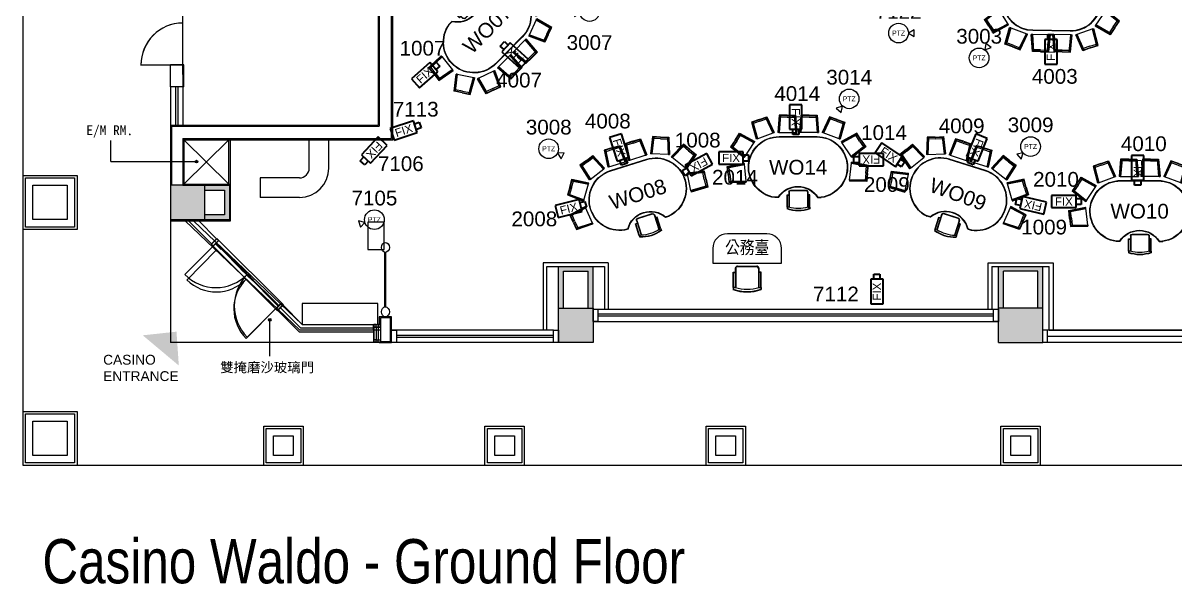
# Model space of a CAD drawing. Header units: millimetres. Extents: x 0 to 57000, y -2411 to 28700.
# Drawn here: x 0 to 23442, y -2411 to 9000 of the extents above; entities that cross this region are included whole.
import ezdxf
from ezdxf.enums import TextEntityAlignment as Align

# ---------------------------------------------------------------- set-up
doc = ezdxf.new("R2010")
doc.units = ezdxf.units.MM
doc.header["$MEASUREMENT"] = 0
doc.layers.get('0').update_dxf_attribs({"color": 8})
for name, color, linetype in [('Cam No._DICJ', 1, 'Continuous'), ('Camera_DICJ', 3, 'Continuous'), ('Floor Structure', 8, 'Continuous'), ('Table', 8, 'Continuous')]:
    doc.layers.add(name, color=color, linetype=linetype)
doc.styles.add('Arial', font='arial.ttf')
doc.styles.add('cho2', font='simplex.shx', dxfattribs={"bigfont": 'chineset.shx'})
doc.styles.get("Standard").update_dxf_attribs({"font": 'arial.ttf'})
doc.styles.add('VERDANA', font='verdana.ttf', dxfattribs={"width": 0.8, "height": 0.3})

# ---------------------------------------------------------------- blocks, each defined once
blk = doc.blocks.new('*U72')
at = {"color": 8}
for p, q in [((-226, 426), (-226, 458)), ((-226, 426), (-226, 458)), ((-189, 426), (-226, 426)), ((-226, 426), (-226, 173)), ((-219, 426), (-219, 458)), ((-219, 426), (-219, 173)), ((-189, 114), (-189, 426)), ((-182, 114), (-182, 426)), ((190, 109), (190, 426)), ((197, 109), (197, 426)), ((197, 426), (235, 426)), ((228, 426), (228, 458)), ((228, 426), (228, 173)), ((235, 426), (235, 458)), ((235, 426), (235, 458)), ((235, 426), (235, 173)), ((-402, 229), (-477, 229)), ((-402, 222), (-477, 222)), ((-226, 180), (-189, 180)), ((-226, 173), (-189, 173)), ((-150, 84), (160, 84)), ((-150, 77), (160, 77)), ((235, 180), (197, 180)), ((235, 173), (197, 173)), ((395, 229), (470, 229)), ((395, 222), (470, 222)), ((-1425, -241), (-1408, -75)), ((-1417, -241), (-1401, -76)), ((-1409, -97), (-1057, -106)), ((-1409, -104), (-1058, -113)), ((-1408, -75), (-1056, -85)), ((-1408, -83), (-1056, -92)), ((-1389, -245), (-1373, -101)), ((-1057, -106), (-1095, -451)), ((-1064, -113), (-1063, -84)), ((-1057, -106), (-1056, -85)), ((1398, -96), (1046, -105)), ((1398, -103), (1046, -112)), ((1046, -127), (1046, -105)), ((1398, -117), (1046, -127)), ((1046, -127), (1084, -472)), ((1398, -125), (1047, -134)), ((1054, -134), (1053, -105)), ((1378, -265), (1362, -121)), ((1407, -262), (1390, -97)), ((1414, -261), (1398, -96)), ((-1425, -241), (-1444, -405)), ((-1444, -405), (-1099, -473)), ((-1443, -398), (-1097, -466)), ((-1440, -384), (-1095, -451)), ((-1439, -377), (-1094, -444)), ((-1417, -242), (-1437, -406)), ((-1389, -245), (-1404, -388)), ((-1102, -450), (-1106, -471)), ((-1095, -451), (-1099, -473)), ((1428, -398), (1083, -465)), ((1430, -405), (1084, -472)), ((1432, -419), (1087, -486)), ((1434, -426), (1088, -493)), ((1378, -265), (1394, -409)), ((1407, -262), (1427, -427)), ((1414, -261), (1434, -426)), ((-1374, -804), (-1097, -586)), ((-1370, -809), (-1093, -591)), ((-1361, -821), (-1084, -603)), ((-1356, -826), (-1080, -609)), ((-1085, -613), (-1103, -590)), ((-1084, -603), (-1097, -586)), ((-1084, -603), (-892, -892)), ((1084, -603), (892, -892)), ((1356, -826), (1080, -609)), ((1084, -472), (1088, -493)), ((1084, -603), (1097, -586)), ((1361, -821), (1084, -603)), ((1085, -613), (1103, -590)), ((1091, -470), (1095, -492)), ((1370, -809), (1093, -591)), ((1374, -804), (1097, -586)), ((-1281, -941), (-1374, -804)), ((-1275, -937), (-1368, -800)), ((-1251, -921), (-1331, -801)), ((-1275, -937), (-1185, -1077)), ((-1251, -921), (-1171, -1042)), ((-1205, -1055), (-896, -886)), ((-1201, -1062), (-892, -892)), ((-1194, -1074), (-886, -905)), ((-1191, -1081), (-882, -911)), ((-899, -896), (-888, -915)), ((-892, -892), (-882, -911)), ((892, -892), (882, -911)), ((1191, -1081), (882, -911)), ((1194, -1074), (886, -905)), ((899, -896), (888, -915)), ((1201, -1062), (892, -892)), ((1205, -1055), (896, -886)), ((1251, -921), (1171, -1042)), ((1275, -937), (1185, -1077)), ((1251, -921), (1331, -801)), ((1275, -937), (1368, -800)), ((1281, -941), (1374, -804)), ((-1281, -941), (-1191, -1081)), ((-948, -1303), (-857, -963)), ((-941, -1305), (-850, -965)), ((-927, -1309), (-836, -968)), ((-920, -1311), (-829, -971)), ((-831, -977), (-859, -970)), ((-836, -968), (-857, -963)), ((-836, -968), (-509, -1086)), ((-662, -1403), (-516, -1083)), ((-655, -1406), (-509, -1086)), ((-642, -1412), (-496, -1092)), ((-636, -1415), (-490, -1095)), ((-512, -1092), (-493, -1101)), ((-509, -1086), (-490, -1095)), ((-395, -1095), (-416, -1096)), ((-387, -1447), (-416, -1096)), ((-387, -1101), (-416, -1104)), ((-380, -1447), (-409, -1096)), ((-365, -1446), (-395, -1095)), ((-395, -1095), (-47, -1095)), ((-358, -1445), (-387, -1095)), ((-385, -1006), (385, -1006)), ((-385, -1013), (385, -1013)), ((-84, -1445), (-54, -1095)), ((-76, -1446), (-47, -1095)), ((-62, -1447), (-33, -1096)), ((-55, -1447), (-26, -1096)), ((-48, -1102), (-26, -1104)), ((-47, -1095), (-26, -1096)), ((47, -1095), (26, -1096)), ((55, -1447), (26, -1096)), ((48, -1102), (26, -1104)), ((62, -1447), (33, -1096)), ((77, -1446), (47, -1095)), ((395, -1095), (47, -1095)), ((84, -1445), (54, -1095)), ((358, -1445), (387, -1095)), ((365, -1446), (395, -1095)), ((380, -1447), (409, -1096)), ((387, -1447), (416, -1096)), ((387, -1101), (416, -1104)), ((395, -1095), (416, -1096)), ((509, -1086), (490, -1095)), ((636, -1415), (490, -1095)), ((512, -1092), (493, -1101)), ((642, -1412), (496, -1092)), ((836, -968), (509, -1086)), ((655, -1406), (509, -1086)), ((662, -1403), (516, -1083)), ((920, -1311), (830, -971)), ((831, -977), (859, -970)), ((836, -968), (857, -963)), ((927, -1309), (836, -968)), ((941, -1305), (850, -965)), ((948, -1303), (857, -963)), ((1281, -941), (1191, -1081)), ((-791, -1357), (-948, -1303)), ((-789, -1351), (-946, -1296)), ((-779, -1323), (-915, -1275)), ((-791, -1357), (-636, -1415)), ((-789, -1351), (-633, -1408)), ((-779, -1323), (-643, -1372)), ((789, -1351), (633, -1408)), ((791, -1357), (636, -1415)), ((779, -1323), (643, -1372)), ((779, -1323), (915, -1275)), ((789, -1351), (946, -1296)), ((791, -1357), (948, -1303)), ((-221, -1438), (-387, -1440)), ((-221, -1446), (-387, -1447)), ((-221, -1410), (-365, -1410)), ((-221, -1410), (-76, -1410)), ((-221, -1438), (-55, -1440)), ((-221, -1446), (-55, -1447)), ((221, -1438), (55, -1440)), ((221, -1446), (55, -1447)), ((221, -1410), (77, -1410)), ((221, -1410), (365, -1410)), ((221, -1438), (387, -1440)), ((221, -1446), (387, -1447))]:
    blk.add_line(p, q, dxfattribs=at)
for centre, radius, start, end in [((4, -168), 667, 69.7707, 110.2293), ((4, -168), 667, 69.7707, 110.2293), ((4, -168), 660, 69.7707, 110.2293), ((4, -260), 713, 74.2777, 105.7223), ((4, -260), 713, 74.2777, 105.7223), ((-388, -389), 624, 98.1413, 270.3305), ((-388, -389), 617, 98.1413, 270.3305), ((-4, 477), 477, 211.8345, 328.1655), ((-4, 477), 470, 211.8345, 328.1655), ((-149, 117), 40, 184.2468, 267.7799), ((-149, 117), 32.8, 184.2468, 267.7799), ((159, 116), 31.3, 271.3186, 350.2772), ((159, 116), 38.5, 271.3186, 350.2772), ((381, -389), 624, 269.6695, 81.8587), ((381, -389), 617, 269.6695, 81.8587)]:
    blk.add_arc(centre, radius, start, end, dxfattribs=at)
at = {"color": 2}
blk.add_attdef('TABEL_UNMBER', text='', height=300, dxfattribs=at).set_placement((0, -389), align=Align.MIDDLE_CENTER)
blk = doc.blocks.new('Chair')
for p, q in [((47, 480), (47, 91)), ((56, 480), (56, 91)), ((94, 526), (482, 526)), ((94, 517), (482, 517)), ((519, 486), (519, 91)), ((528, 486), (528, 91)), ((0, 91), (0, 406)), ((0, 406), (47, 406)), ((0, 397), (47, 397)), ((9, 91), (9, 406)), ((575, 406), (528, 406)), ((575, 397), (528, 397)), ((566, 91), (566, 406)), ((575, 91), (575, 406)), ((47, 91), (0, 91)), ((0, 91), (0, 51)), ((0, 91), (0, 51)), ((9, 91), (9, 51)), ((528, 91), (575, 91)), ((566, 91), (566, 51)), ((575, 91), (575, 51)), ((575, 91), (575, 51))]:
    blk.add_line(p, q)
for centre, radius, start, end in [((96, 476), 49.9, 92.2201, 175.7532), ((96, 476), 40.9, 92.2201, 175.7532), ((481, 478), 48, 9.7228, 88.6814), ((481, 478), 39, 9.7228, 88.6814), ((287, 831), 831, 249.7707, 290.2293), ((287, 831), 831, 249.7707, 290.2293), ((287, 831), 822, 249.7707, 290.2293), ((287, 946), 888, 254.2777, 285.7223), ((287, 946), 888, 254.2777, 285.7223)]:
    blk.add_arc(centre, radius, start, end)
blk = doc.blocks.new('*U33')
at = {"layer": 'Camera_DICJ', "color": 3, "lineweight": 35}
for p, q in [((125, 250), (-125, 250)), ((-125, 250), (-125, -250)), ((-63, 250), (-63, 354)), ((-63, 354), (62, 354)), ((62, 354), (62, 250)), ((125, -250), (125, 250)), ((-125, -250), (125, -250))]:
    blk.add_line(p, q, dxfattribs=at)
at = {"layer": 'Cam No._DICJ', "style": 'Arial'}
blk.add_attdef('CAMERA_NUMBER', text='', height=300, dxfattribs=at).set_placement((0, 125), align=Align.BOTTOM_CENTER)
at = {"layer": 'Camera_DICJ', "color": 3, "style": 'Arial'}
blk.add_attdef('Camera_Type', text='', height=167, rotation=90, dxfattribs=at).set_placement((0, 0), align=Align.MIDDLE_CENTER)
blk = doc.blocks.new('*U32')
at = {"layer": 'Camera_DICJ', "color": 3, "lineweight": 35}
for p, q in [((-359, 19), (-331, 141)), ((-258, -5), (-359, 19)), ((-331, 141), (-230, 117)), ((-216, 178), (-272, -66)), ((272, 66), (-216, 178)), ((216, -178), (272, 66)), ((-272, -66), (216, -178))]:
    blk.add_line(p, q, dxfattribs=at)
at = {"layer": 'Cam No._DICJ', "style": 'Arial'}
blk.add_attdef('CAMERA_NUMBER', text='', height=300, dxfattribs=at).set_placement((0, 125), align=Align.BOTTOM_CENTER)
at = {"layer": 'Camera_DICJ', "color": 3, "style": 'Arial'}
blk.add_attdef('Camera_Type', text='', height=167, rotation=167.0092, dxfattribs=at).set_placement((0, 0), align=Align.MIDDLE_CENTER)
blk = doc.blocks.new('*U30')
at = {"layer": 'Camera_DICJ', "color": 3, "lineweight": 35}
for p, q in [((-137, 244), (-277, 36)), ((277, -36), (-137, 244)), ((-277, 36), (137, -244)), ((137, -244), (277, -36)), ((258, -250), (172, -192)), ((242, -88), (328, -147)), ((328, -147), (258, -250))]:
    blk.add_line(p, q, dxfattribs=at)
at = {"layer": 'Cam No._DICJ', "style": 'Arial'}
blk.add_attdef('CAMERA_NUMBER', text='', height=300, dxfattribs=at).set_placement((0, 125), align=Align.BOTTOM_CENTER)
at = {"layer": 'Camera_DICJ', "color": 3, "style": 'Arial'}
blk.add_attdef('Camera_Type', text='', height=167, rotation=325.9517, dxfattribs=at).set_placement((0, 0), align=Align.MIDDLE_CENTER)
blk = doc.blocks.new('*U18')
at = {"layer": 'Camera_DICJ', "color": 3, "lineweight": 35}
for p, q in [((-354, -63), (-354, 62)), ((-354, 62), (-250, 62)), ((-250, 125), (-250, -125)), ((250, 125), (-250, 125)), ((250, -125), (250, 125)), ((-250, -63), (-354, -63)), ((-250, -125), (250, -125))]:
    blk.add_line(p, q, dxfattribs=at)
at = {"layer": 'Cam No._DICJ', "style": 'Arial'}
blk.add_attdef('CAMERA_NUMBER', text='', height=300, dxfattribs=at).set_placement((0, 125), align=Align.BOTTOM_CENTER)
at = {"layer": 'Camera_DICJ', "color": 3, "style": 'Arial'}
blk.add_attdef('Camera_Type', text='', height=167, rotation=180, dxfattribs=at).set_placement((0, 0), align=Align.MIDDLE_CENTER)
blk = doc.blocks.new('*U17')
at = {"layer": 'Camera_DICJ', "color": 3, "lineweight": 35}
for p, q in [((250, 125), (-250, 125)), ((-250, 125), (-250, -125)), ((250, -125), (250, 125)), ((250, 63), (354, 63)), ((354, 63), (354, -62)), ((-250, -125), (250, -125)), ((354, -62), (250, -62))]:
    blk.add_line(p, q, dxfattribs=at)
at = {"layer": 'Cam No._DICJ', "style": 'Arial'}
blk.add_attdef('CAMERA_NUMBER', text='', height=300, dxfattribs=at).set_placement((0, 125), align=Align.BOTTOM_CENTER)
at = {"layer": 'Camera_DICJ', "color": 3, "style": 'Arial'}
blk.add_attdef('Camera_Type', text='', height=167, dxfattribs=at).set_placement((0, 0), align=Align.MIDDLE_CENTER)
blk = doc.blocks.new('*U29')
at = {"layer": 'Camera_DICJ', "color": 3, "lineweight": 35}
for p, q in [((158, 230), (-279, -11)), ((-158, -230), (279, 11)), ((279, 11), (158, 230)), ((-340, -116), (-249, -66)), ((-280, -226), (-340, -116)), ((-189, -176), (-280, -226)), ((-279, -11), (-158, -230))]:
    blk.add_line(p, q, dxfattribs=at)
at = {"layer": 'Cam No._DICJ', "style": 'Arial'}
blk.add_attdef('CAMERA_NUMBER', text='', height=300, dxfattribs=at).set_placement((0, 125), align=Align.BOTTOM_CENTER)
at = {"layer": 'Camera_DICJ', "color": 3, "style": 'Arial'}
blk.add_attdef('Camera_Type', text='', height=167, rotation=208.9052, dxfattribs=at).set_placement((0, 0), align=Align.MIDDLE_CENTER)
blk = doc.blocks.new('*U28')
at = {"layer": 'Camera_DICJ', "color": 3, "lineweight": 35}
for p, q in [((212, 182), (-273, 60)), ((-273, 60), (-212, -182)), ((273, -60), (212, 182)), ((227, 122), (328, 147)), ((359, 26), (258, 1)), ((328, 147), (359, 26)), ((-212, -182), (273, -60))]:
    blk.add_line(p, q, dxfattribs=at)
at = {"layer": 'Cam No._DICJ', "style": 'Arial'}
blk.add_attdef('CAMERA_NUMBER', text='', height=300, dxfattribs=at).set_placement((0, 125), align=Align.BOTTOM_CENTER)
at = {"layer": 'Camera_DICJ', "color": 3, "style": 'Arial'}
blk.add_attdef('Camera_Type', text='', height=167, rotation=14.1969, dxfattribs=at).set_placement((0, 0), align=Align.MIDDLE_CENTER)
blk = doc.blocks.new('*U27')
at = {"layer": 'Camera_DICJ', "color": 3, "lineweight": 35}
for p, q in [((44, 276), (-194, 201)), ((194, -201), (44, 276)), ((-194, 201), (-44, -276)), ((-44, -276), (194, -201)), ((135, -220), (166, -319)), ((47, -357), (16, -257)), ((166, -319), (47, -357))]:
    blk.add_line(p, q, dxfattribs=at)
at = {"layer": 'Cam No._DICJ', "style": 'Arial'}
blk.add_attdef('CAMERA_NUMBER', text='', height=300, dxfattribs=at).set_placement((0, 125), align=Align.BOTTOM_CENTER)
at = {"layer": 'Camera_DICJ', "color": 3, "style": 'Arial'}
blk.add_attdef('Camera_Type', text='', height=167, rotation=287.4876, dxfattribs=at).set_placement((0, 0), align=Align.MIDDLE_CENTER)
blk = doc.blocks.new('*U20')
at = {"layer": 'Camera_DICJ', "color": 3, "lineweight": 35}
for p, q in [((125, 250), (-125, 250)), ((-125, 250), (-125, -250)), ((125, -250), (125, 250)), ((-125, -250), (125, -250)), ((-62, -354), (-62, -250)), ((63, -354), (-62, -354)), ((63, -250), (63, -354))]:
    blk.add_line(p, q, dxfattribs=at)
at = {"layer": 'Cam No._DICJ', "style": 'Arial'}
blk.add_attdef('CAMERA_NUMBER', text='', height=300, dxfattribs=at).set_placement((0, 125), align=Align.BOTTOM_CENTER)
at = {"layer": 'Camera_DICJ', "color": 3, "style": 'Arial'}
blk.add_attdef('Camera_Type', text='', height=167, rotation=270, dxfattribs=at).set_placement((0, 0), align=Align.MIDDLE_CENTER)
blk = doc.blocks.new('*U31')
at = {"layer": 'Camera_DICJ', "color": 3, "lineweight": 35}
for p, q in [((-23, 279), (-209, -185)), ((209, 185), (-23, 279)), ((23, -279), (209, 185)), ((-209, -185), (23, -279)), ((-190, -305), (-151, -209)), ((-74, -352), (-190, -305)), ((-35, -255), (-74, -352))]:
    blk.add_line(p, q, dxfattribs=at)
at = {"layer": 'Cam No._DICJ', "style": 'Arial'}
blk.add_attdef('CAMERA_NUMBER', text='', height=300, dxfattribs=at).set_placement((0, 125), align=Align.BOTTOM_CENTER)
at = {"layer": 'Camera_DICJ', "color": 3, "style": 'Arial'}
blk.add_attdef('Camera_Type', text='', height=167, rotation=248.1169, dxfattribs=at).set_placement((0, 0), align=Align.MIDDLE_CENTER)
blk = doc.blocks.new('*U19')
at = {"layer": 'Camera_DICJ', "color": 3, "lineweight": 35}
for p, q in [((125, 250), (-125, 250)), ((-125, 250), (-125, -250)), ((-63, 250), (-63, 354)), ((-63, 354), (62, 354)), ((62, 354), (62, 250)), ((125, -250), (125, 250)), ((-125, -250), (125, -250))]:
    blk.add_line(p, q, dxfattribs=at)
at = {"layer": 'Cam No._DICJ', "style": 'Arial'}
blk.add_attdef('CAMERA_NUMBER', text='', height=300, dxfattribs=at).set_placement((0, 125), align=Align.BOTTOM_CENTER)
at = {"layer": 'Camera_DICJ', "color": 3, "style": 'Arial'}
blk.add_attdef('Camera_Type', text='', height=167, rotation=90, dxfattribs=at).set_placement((0, 0), align=Align.MIDDLE_CENTER)
blk = doc.blocks.new('*U24')
at = {"layer": 'Camera_DICJ', "color": 3, "lineweight": 35}
for p, q in [((105, 259), (-270, -72)), ((270, 72), (105, 259)), ((146, 212), (224, 281)), ((224, 281), (307, 187)), ((-105, -259), (270, 72)), ((307, 187), (229, 118)), ((-270, -72), (-105, -259))]:
    blk.add_line(p, q, dxfattribs=at)
at = {"layer": 'Cam No._DICJ', "style": 'Arial'}
blk.add_attdef('CAMERA_NUMBER', text='', height=300, dxfattribs=at).set_placement((0, 125), align=Align.BOTTOM_CENTER)
at = {"layer": 'Camera_DICJ', "color": 3, "style": 'Arial'}
blk.add_attdef('Camera_Type', text='', height=167, rotation=41.4047, dxfattribs=at).set_placement((0, 0), align=Align.MIDDLE_CENTER)
blk = doc.blocks.new('*U23')
at = {"layer": 'Camera_DICJ', "color": 3, "lineweight": 35}
for p, q in [((-303, 194), (-219, 286)), ((-100, 261), (-269, 77)), ((-219, 286), (-142, 215)), ((269, -77), (-100, 261)), ((-226, 123), (-303, 194)), ((-269, 77), (100, -261)), ((100, -261), (269, -77))]:
    blk.add_line(p, q, dxfattribs=at)
at = {"layer": 'Cam No._DICJ', "style": 'Arial'}
blk.add_attdef('CAMERA_NUMBER', text='', height=300, dxfattribs=at).set_placement((0, 125), align=Align.BOTTOM_CENTER)
at = {"layer": 'Camera_DICJ', "color": 3, "style": 'Arial'}
blk.add_attdef('Camera_Type', text='', height=167, rotation=137.4374, dxfattribs=at).set_placement((0, 0), align=Align.MIDDLE_CENTER)
blk = doc.blocks.new('*U25')
at = {"layer": 'Camera_DICJ', "color": 3, "lineweight": 35}
for p, q in [((197, 198), (-277, 39)), ((-277, 39), (-197, -198)), ((277, -39), (197, 198)), ((217, 139), (316, 172)), ((356, 53), (257, 20)), ((316, 172), (356, 53)), ((-197, -198), (277, -39))]:
    blk.add_line(p, q, dxfattribs=at)
at = {"layer": 'Cam No._DICJ', "style": 'Arial'}
blk.add_attdef('CAMERA_NUMBER', text='', height=300, dxfattribs=at).set_placement((0, 125), align=Align.BOTTOM_CENTER)
at = {"layer": 'Camera_DICJ', "color": 3, "style": 'Arial'}
blk.add_attdef('Camera_Type', text='', height=167, rotation=18.5178, dxfattribs=at).set_placement((0, 0), align=Align.MIDDLE_CENTER)
blk = doc.blocks.new('*U26')
at = {"layer": 'Camera_DICJ', "color": 3, "lineweight": 35}
for p, q in [((79, 268), (-262, -97)), ((262, 97), (79, 268)), ((-79, -268), (262, 97)), ((-288, -216), (-216, -140)), ((-196, -301), (-288, -216)), ((-262, -97), (-79, -268)), ((-125, -225), (-196, -301))]:
    blk.add_line(p, q, dxfattribs=at)
at = {"layer": 'Cam No._DICJ', "style": 'Arial'}
blk.add_attdef('CAMERA_NUMBER', text='', height=300, dxfattribs=at).set_placement((0, 125), align=Align.BOTTOM_CENTER)
at = {"layer": 'Camera_DICJ', "color": 3, "style": 'Arial'}
blk.add_attdef('Camera_Type', text='', height=167, rotation=226.9141, dxfattribs=at).set_placement((0, 0), align=Align.MIDDLE_CENTER)
blk = doc.blocks.new('*U58')
at = {"layer": 'Camera_DICJ', "color": 6}
for p, q in [((-199, -21), (-322, 34)), ((-322, 34), (-307, -100)), ((-307, -100), (-199, -21))]:
    blk.add_line(p, q, dxfattribs=at)
blk.add_circle((0, 0), 200, dxfattribs=at)
at = {"layer": 'Cam No._DICJ', "style": 'Arial'}
blk.add_attdef('CAMERA_NUMBER', text='', height=300, dxfattribs=at).set_placement((1, 200), align=Align.BOTTOM_CENTER)
at = {"layer": 'Camera_DICJ', "color": 6, "style": 'Arial'}
blk.add_attdef('CAMERA_TYPE', text='', height=100, dxfattribs=at).set_placement((0, 0), align=Align.MIDDLE_CENTER)
blk = doc.blocks.new('*U57')
at = {"layer": 'Camera_DICJ', "color": 6}
for p, q in [((-192, -58), (-322, -27)), ((-322, -27), (-283, -155)), ((-283, -155), (-192, -58))]:
    blk.add_line(p, q, dxfattribs=at)
blk.add_circle((0, 0), 200, dxfattribs=at)
at = {"layer": 'Cam No._DICJ', "style": 'Arial'}
blk.add_attdef('CAMERA_NUMBER', text='', height=300, dxfattribs=at).set_placement((1, 200), align=Align.BOTTOM_CENTER)
at = {"layer": 'Camera_DICJ', "color": 6, "style": 'Arial'}
blk.add_attdef('CAMERA_TYPE', text='', height=100, dxfattribs=at).set_placement((0, 0), align=Align.MIDDLE_CENTER)
blk = doc.blocks.new('*U59')
at = {"layer": 'Camera_DICJ', "color": 6}
for p, q in [((312, -85), (178, -91)), ((178, -91), (251, -204)), ((251, -204), (312, -85))]:
    blk.add_line(p, q, dxfattribs=at)
blk.add_circle((0, 0), 200, dxfattribs=at)
at = {"layer": 'Cam No._DICJ', "style": 'Arial'}
blk.add_attdef('CAMERA_NUMBER', text='', height=300, dxfattribs=at).set_placement((1, 200), align=Align.BOTTOM_CENTER)
at = {"layer": 'Camera_DICJ', "color": 6, "style": 'Arial'}
blk.add_attdef('CAMERA_TYPE', text='', height=100, dxfattribs=at).set_placement((0, 0), align=Align.MIDDLE_CENTER)
blk = doc.blocks.new('*U61')
at = {"layer": 'Camera_DICJ', "color": 6}
for p, q in [((-136, -147), (-264, -187)), ((-264, -187), (-165, -278)), ((-165, -278), (-136, -147))]:
    blk.add_line(p, q, dxfattribs=at)
blk.add_circle((0, 0), 200, dxfattribs=at)
at = {"layer": 'Cam No._DICJ', "style": 'Arial'}
blk.add_attdef('CAMERA_NUMBER', text='', height=300, dxfattribs=at).set_placement((1, 200), align=Align.BOTTOM_CENTER)
at = {"layer": 'Camera_DICJ', "color": 6, "style": 'Arial'}
blk.add_attdef('CAMERA_TYPE', text='', height=100, dxfattribs=at).set_placement((0, 0), align=Align.MIDDLE_CENTER)
blk = doc.blocks.new('*U60')
at = {"layer": 'Camera_DICJ', "color": 6}
for p, q in [((-151, -131), (-283, -157)), ((-283, -157), (-194, -258)), ((-194, -258), (-151, -131))]:
    blk.add_line(p, q, dxfattribs=at)
blk.add_circle((0, 0), 200, dxfattribs=at)
at = {"layer": 'Cam No._DICJ', "style": 'Arial'}
blk.add_attdef('CAMERA_NUMBER', text='', height=300, dxfattribs=at).set_placement((1, 200), align=Align.BOTTOM_CENTER)
at = {"layer": 'Camera_DICJ', "color": 6, "style": 'Arial'}
blk.add_attdef('CAMERA_TYPE', text='', height=100, dxfattribs=at).set_placement((0, 0), align=Align.MIDDLE_CENTER)
blk = doc.blocks.new('*U62')
at = {"layer": 'Camera_DICJ', "color": 6}
for p, q in [((134, 294), (119, 161)), ((242, 214), (134, 294)), ((119, 161), (242, 214))]:
    blk.add_line(p, q, dxfattribs=at)
blk.add_circle((0, 0), 200, dxfattribs=at)
at = {"layer": 'Cam No._DICJ', "style": 'Arial'}
blk.add_attdef('CAMERA_NUMBER', text='', height=300, dxfattribs=at).set_placement((1, 200), align=Align.BOTTOM_CENTER)
at = {"layer": 'Camera_DICJ', "color": 6, "style": 'Arial'}
blk.add_attdef('CAMERA_TYPE', text='', height=100, dxfattribs=at).set_placement((0, 0), align=Align.MIDDLE_CENTER)
blk = doc.blocks.new('*U49')
at = {"layer": 'Camera_DICJ', "color": 6}
for p, q in [((316, 66), (200, -1)), ((316, -68), (316, 66)), ((200, -1), (316, -68))]:
    blk.add_line(p, q, dxfattribs=at)
blk.add_circle((0, 0), 200, dxfattribs=at)
at = {"layer": 'Cam No._DICJ', "style": 'Arial'}
blk.add_attdef('CAMERA_NUMBER', text='', height=300, dxfattribs=at).set_placement((1, 200), align=Align.BOTTOM_CENTER)
at = {"layer": 'Camera_DICJ', "color": 6, "style": 'Arial'}
blk.add_attdef('CAMERA_TYPE', text='', height=100, dxfattribs=at).set_placement((0, 0), align=Align.MIDDLE_CENTER)

msp = doc.modelspace()

# ---------------------------------------------------------------- hatches: boundary and pattern name
at = {"layer": 'Floor Structure'}
h = msp.add_hatch(color=256, dxfattribs=at)
h.dxf.hatch_style = 1
h.paths.add_polyline_path([(44600, 17800), (43400, 17800), (43400, 17000), (44600, 17000)])
h.paths.add_polyline_path([(15967, 15475), (17063, 15475), (17063, 15859), (15967, 15859)], flags=9)
h.paths.add_polyline_path([(5437, 20403), (6468, 20403), (6468, 20815), (5437, 20815)], flags=9)
h.paths.add_polyline_path([(5334, 24313), (6427, 24313), (6427, 24725), (5334, 24725)], flags=9)
h.paths.add_polyline_path([(13911, 10937), (14236, 10937), (14236, 11162), (13911, 11162)], flags=9)
h.paths.add_polyline_path([(12261, 10978), (12586, 10978), (12586, 11203), (12261, 11203)], flags=9)
h.paths.add_polyline_path([(30652, 8441), (30927, 8441), (30927, 8666), (30652, 8666)], flags=9)
h.paths.add_polyline_path([(47977, 4748), (48252, 4748), (48252, 4973), (47977, 4973)], flags=9)
h.paths.add_polyline_path([(29651, 6674), (31571, 6674), (31571, 7086), (29651, 7086)], flags=9)
h.paths.add_polyline_path([(46409, 5463), (48330, 5463), (48330, 5875), (46409, 5875)], flags=9)
h.paths.add_polyline_path([(46366, 16728), (48175, 16728), (48175, 17140), (46366, 17140)], flags=9)
h.paths.add_polyline_path([(31760, 12958), (32794, 12958), (32794, 14040), (31760, 14040)], flags=9)
h.paths.add_polyline_path([(16952, 10300), (17277, 10300), (17277, 10525), (16952, 10525)], flags=9)
h.paths.add_polyline_path([(1017, 2469), (2653, 2469), (2653, 3218), (1017, 3218)], flags=9)
h.paths.add_polyline_path([(52008, 7072), (53645, 7072), (53645, 7820), (52008, 7820)], flags=9)
h.paths.add_polyline_path([(52096, 8837), (53733, 8837), (53733, 9586), (52096, 9586)], flags=9)
h.paths.add_polyline_path([(51936, 5320), (53572, 5320), (53572, 6069), (51936, 6069)], flags=9)
h.paths.add_polyline_path([(31712, 8468), (33349, 8468), (33349, 9216), (31712, 9216)], flags=9)
h.paths.add_polyline_path([(4627, 5839), (6435, 5839), (6435, 6251), (4627, 6251)], flags=9)
h.paths.add_polyline_path([(30017, 4138), (30650, 4138), (30650, 4438), (30017, 4438)], flags=9)
h.paths.add_polyline_path([(7528, 19928), (8234, 19928), (8234, 20340), (7528, 20340)], flags=9)
h.paths.add_polyline_path([(43842, 4523), (44511, 4523), (44511, 4908), (43842, 4908)], flags=9)
h.paths.add_polyline_path([(34318, 3867), (35130, 3867), (35130, 4252), (34318, 4252)], flags=9)
h.paths.add_polyline_path([(40942, 4038), (41754, 4038), (41754, 4422), (40942, 4422)], flags=9)
h.paths.add_polyline_path([(21377, 13366), (22269, 13366), (22269, 13778), (21377, 13778)], flags=9)
h.paths.add_polyline_path([(41585, 8113), (43108, 8113), (43108, 8498), (41585, 8498)], flags=9)
h.paths.add_polyline_path([(14113, 20514), (15209, 20514), (15209, 20899), (14113, 20899)], flags=9)
h.paths.add_polyline_path([(11679, 23749), (12774, 23749), (12774, 24133), (11679, 24133)], flags=9)
h.paths.add_polyline_path([(16747, 23843), (17843, 23843), (17843, 24228), (16747, 24228)], flags=9)
h.paths.add_polyline_path([(8996, 8272), (10092, 8272), (10092, 8656), (8996, 8656)], flags=9)
h.paths.add_polyline_path([(12741, 5342), (13836, 5342), (13836, 5726), (12741, 5726)], flags=9)
h.paths.add_polyline_path([(17245, 5403), (18340, 5403), (18340, 5787), (17245, 5787)], flags=9)
h.paths.add_polyline_path([(22641, 4732), (23736, 4732), (23736, 5117), (22641, 5117)], flags=9)
h.paths.add_polyline_path([(20436, 8707), (21531, 8707), (21531, 9091), (20436, 9091)], flags=9)
h.paths.add_polyline_path([(24885, 8626), (25980, 8626), (25980, 9010), (24885, 9010)], flags=9)
h.paths.add_polyline_path([(1221, 8788), (1965, 8789), (1965, 9164), (1221, 9163)], flags=9)
h.paths.add_polyline_path([(35499, 27210), (36243, 27210), (36243, 27585), (35499, 27585)], flags=9)
h.paths.add_polyline_path([(35226, 795), (35970, 795), (35970, 1170), (35226, 1170)], flags=9)
h.paths.add_polyline_path([(32110, 14361), (32854, 14361), (32854, 14736), (32110, 14736)], flags=9)
h.paths.add_polyline_path([(34849, 14878), (35535, 14878), (35535, 15171), (34849, 15171)], flags=9)
h.paths.add_polyline_path([(34849, 12128), (35535, 12128), (35535, 12421), (34849, 12421)], flags=9)
h.paths.add_polyline_path([(28235, 13328), (28921, 13328), (28921, 13621), (28235, 13621)], flags=9)
h.paths.add_polyline_path([(28234, 16153), (28919, 16153), (28919, 16446), (28234, 16446)], flags=9)
h.paths.add_polyline_path([(31543, 12675), (32420, 12675), (32420, 12969), (31543, 12969)], flags=9)
h = msp.add_hatch(color=256, dxfattribs=at)
h.dxf.hatch_style = 1
h.paths.add_polyline_path([(3556, 6181, -1), (3503, 6181, -1)])
h = msp.add_hatch(color=256, dxfattribs=at)
h.dxf.hatch_style = 1
h.paths.add_polyline_path([(3000, 5700), (3000, 5000), (3700, 5000), (3700, 5700)])
h.paths.add_polyline_path([(4100, 5600), (4100, 5100), (3700, 5100), (3700, 5000), (4200, 5000), (4200, 5700), (3700, 5700), (3700, 5600)])
h = msp.add_hatch(color=256, dxfattribs=at)
h.dxf.hatch_style = 1
h.paths.add_polyline_path([(11600, 2500), (11600, 3200), (10900, 3200), (10900, 2500)])
h.paths.add_polyline_path([(11500, 3950), (11500, 3200), (11600, 3200), (11600, 4050), (10900, 4050), (10900, 3200), (11000, 3200), (11000, 3950)])
h = msp.add_hatch(color=256, dxfattribs=at)
h.dxf.hatch_style = 1
h.paths.add_polyline_path([(20750, 3200), (19850, 3200), (19850, 2500), (20750, 2500)])
h.paths.add_polyline_path([(20650, 3200), (20750, 3200), (20750, 4050), (19850, 4050), (19850, 3200), (19950, 3200), (19950, 3950), (20650, 3950)])
h = msp.add_hatch(color=256, dxfattribs=at)
h.dxf.hatch_style = 1
h.paths.add_polyline_path([(5020, 2988, -1), (5020, 2935, -1)])
msp.add_hatch(color=256, dxfattribs=at).paths.add_polyline_path([(3170, 2032), (3123, 2721), (2436, 2647)])

# ---------------------------------------------------------------- linework, layer by layer
for p, q in [((0, 0), (0, 28700)), ((0, 0), (0, 28700)), ((7225, 10900), (7225, 6925)), ((7250, 10920), (7250, 6900)), ((7500, 6650), (7500, 10920)), ((7525, 6625), (7525, 10895)), ((3250, 8150), (3250, 9850)), ((2400, 8150), (3250, 8150)), ((2400, 8146), (3250, 8150)), ((2400, 8146), (3250, 8150)), ((3000, 7700), (3000, 8150)), ((3275, 8150), (3000, 8150)), ((3250, 7950), (3250, 8150)), ((3275, 7700), (3275, 8150)), ((3250, 7950), (3250, 7700)), ((3000, 7700), (3000, 6900)), ((3275, 7700), (3000, 7700)), ((3100, 7700), (3100, 6900)), ((3150, 7700), (3150, 6900)), ((3250, 7700), (3250, 6900)), ((3000, 6925), (3000, 5000)), ((3000, 6925), (7225, 6925)), ((3020, 6900), (7250, 6900)), ((3020, 6900), (3020, 5700)), ((1788, 6181), (1788, 6611)), ((3250, 6650), (3250, 5700)), ((3250, 6650), (7500, 6650)), ((3275, 6625), (7525, 6624)), ((3275, 6625), (3275, 5725)), ((3275, 6625), (4185, 5725)), ((3275, 5725), (4185, 6625)), ((4185, 5725), (4185, 6625)), ((4225, 5725), (4225, 6625)), ((5825, 6050), (5825, 6650)), ((6225, 6050), (6225, 6650)), ((1788, 6181), (3529, 6181)), ((200, 5700), (900, 5700)), ((200, 5000), (200, 5700)), ((900, 5700), (900, 5000)), ((3700, 5700), (3000, 5700)), ((3000, 5700), (3000, 5000)), ((3250, 5700), (4200, 5700)), ((3275, 5725), (4225, 5725)), ((3700, 5000), (3700, 5700)), ((4200, 5700), (4200, 5000)), ((4225, 4975), (4225, 5725)), ((5625, 5850), (4825, 5850)), ((4825, 5850), (4825, 5450)), ((3700, 5600), (4100, 5600)), ((4100, 5600), (4100, 5100)), ((5625, 5450), (4825, 5450)), ((900, 5000), (200, 5000)), ((3000, 5000), (4200, 5000)), ((3000, 5000), (3700, 5000)), ((3000, 5000), (3000, 2500)), ((3000, 4975), (4225, 4975)), ((5633, 2750), (3296, 4975)), ((3833, 4506), (3364, 4975)), ((5681, 2870), (3470, 4975)), ((3939, 4612), (3576, 4975)), ((4100, 5100), (3700, 5100)), ((3918, 4511), (3290, 3883)), ((3827, 4499), (3946, 4619)), ((3827, 4499), (3866, 4460)), ((3836, 4499), (3946, 4609)), ((3836, 4499), (3866, 4469)), ((3866, 4460), (3986, 4579)), ((3976, 4579), (3866, 4469)), ((3866, 4460), (5139, 3187)), ((3926, 4519), (3910, 4503)), ((4033, 4396), (3918, 4511)), ((4556, 3880), (3921, 4514)), ((4565, 3890), (3931, 4524)), ((4049, 4412), (3934, 4527)), ((3946, 4619), (3986, 4579)), ((3946, 4609), (3976, 4579)), ((3986, 4579), (5258, 3306)), ((3333, 3772), (3928, 4380)), ((4037, 4399), (4033, 4396)), ((4049, 4412), (4046, 4409)), ((7365, 3224), (7365, 4336)), ((7385, 3224), (7385, 4336)), ((4436, 3999), (4433, 3996)), ((4552, 3877), (4433, 3996)), ((4449, 4012), (4446, 4009)), ((4568, 3893), (4449, 4012)), ((11907, 4125), (10587, 4125)), ((10587, 4125), (10587, 2750)), ((10662, 2750), (10662, 4050)), ((10662, 4050), (11832, 4050)), ((10900, 3200), (10900, 4050)), ((11600, 3200), (11600, 4050)), ((11832, 4050), (11832, 3180)), ((11907, 4125), (11907, 3180)), ((19640, 3180), (19640, 4125)), ((19640, 4125), (20960, 4125)), ((19715, 4050), (19715, 3180)), ((19715, 4050), (20885, 4050)), ((19850, 3200), (19850, 4050)), ((20750, 3200), (20750, 4050)), ((20885, 2750), (20885, 4050)), ((20960, 4125), (20960, 2750)), ((4568, 3893), (4552, 3877)), ((4572, 3889), (4556, 3873)), ((4556, 3873), (4676, 3753)), ((4560, 3876), (5194, 3242)), ((4569, 3886), (5204, 3251)), ((4572, 3889), (4692, 3769)), ((4679, 3757), (4676, 3753)), ((4692, 3769), (4688, 3766)), ((11000, 3200), (11000, 3950)), ((11000, 3950), (11500, 3950)), ((11500, 3200), (11500, 3950)), ((20650, 3950), (19950, 3950)), ((19950, 3200), (19950, 3950)), ((20650, 3200), (20650, 3950)), ((5079, 3357), (5075, 3354)), ((5075, 3354), (5191, 3238)), ((5091, 3370), (5088, 3366)), ((5091, 3370), (5207, 3254)), ((5139, 3187), (5258, 3306)), ((5149, 3187), (5258, 3296)), ((5258, 3306), (5298, 3266)), ((5258, 3296), (5289, 3266)), ((7223, 3292), (5681, 3292)), ((5681, 3292), (5681, 2870)), ((7223, 2870), (7223, 3292)), ((4541, 2583), (5156, 3204)), ((5191, 3238), (4562, 2610)), ((5179, 3147), (5139, 3187)), ((5179, 3156), (5149, 3187)), ((5289, 3266), (5179, 3156)), ((5298, 3266), (5179, 3147)), ((5186, 3154), (5619, 2720)), ((5207, 3254), (5191, 3238)), ((5239, 3207), (5644, 2801)), ((5292, 3260), (5681, 2870)), ((10900, 2500), (10900, 3200)), ((10900, 3200), (11600, 3200)), ((11600, 3200), (11600, 2500)), ((11600, 3200), (11600, 2500)), ((11600, 3180), (19850, 3180)), ((19750, 3075), (11700, 3075)), ((11832, 3180), (19715, 3180)), ((19850, 2500), (19850, 3200)), ((20750, 3200), (19850, 3200)), ((20750, 2500), (20750, 3200)), ((5020, 2223), (5020, 2961)), ((5681, 2870), (7130, 2870)), ((5681, 2870), (7275, 2870)), ((7130, 2750), (7130, 2870)), ((7130, 2870), (7275, 2870)), ((7136, 2864), (7136, 2506)), ((7136, 2864), (7275, 2864)), ((7183, 2814), (7183, 2556)), ((7186, 2817), (7225, 2817)), ((7186, 2814), (7186, 2556)), ((7186, 2814), (7225, 2814)), ((7225, 2814), (7225, 2556)), ((7228, 2814), (7228, 2556)), ((11600, 2930), (19850, 2930)), ((19750, 3035), (11700, 3035)), ((5619, 2720), (7130, 2720)), ((7275, 2750), (5633, 2750)), ((5644, 2801), (7130, 2801)), ((7130, 2750), (7130, 2500)), ((10662, 2750), (7475, 2750)), ((10795, 2750), (7500, 2750)), ((10795, 2645), (7600, 2645)), ((10795, 2605), (7600, 2605)), ((20850, 2750), (20750, 2750)), ((24557, 2750), (20800, 2750)), ((20850, 2500), (20850, 2750)), ((25800, 2625), (20850, 2625)), ((20885, 2750), (25715, 2750)), ((7147, 2500), (3000, 2500)), ((7275, 2500), (7130, 2500)), ((7275, 2506), (7136, 2506)), ((7186, 2556), (7225, 2556)), ((7186, 2553), (7225, 2553)), ((7250, 2500), (7500, 2500)), ((7250, 2500), (7500, 2500)), ((10795, 2500), (7500, 2500)), ((11600, 2500), (10900, 2500)), ((11600, 2500), (10900, 2500)), ((19850, 2500), (20750, 2500)), ((19850, 2500), (20750, 2500)), ((20850, 2500), (20750, 2500)), ((24557, 2500), (20800, 2500)), ((200, 900), (900, 900)), ((200, 200), (200, 900)), ((900, 900), (900, 200)), ((5100, 200), (5100, 600)), ((5100, 600), (5500, 600)), ((5500, 600), (5500, 200)), ((9600, 600), (10000, 600)), ((9600, 200), (9600, 600)), ((10000, 600), (10000, 200)), ((14100, 600), (14500, 600)), ((14100, 200), (14100, 600)), ((14500, 600), (14500, 200)), ((20100, 600), (20500, 600)), ((20100, 200), (20100, 600)), ((20500, 600), (20500, 200)), ((57000, 0), (0, 0)), ((57000, 0), (0, 0)), ((900, 200), (200, 200)), ((5500, 200), (5100, 200)), ((10000, 200), (9600, 200)), ((14500, 200), (14100, 200)), ((20500, 200), (20100, 200))]:
    msp.add_line(p, q, dxfattribs=at)
for points in [[(0, 5900), (1100, 5900), (1100, 4800), (0, 4800)], [(50, 5850), (1050, 5850), (1050, 4850), (50, 4850)], [(7019, 4946), (7019, 4396), (7349, 4396), (7349, 4946)], [(11700, 3180), (11700, 2930), (11600, 2930), (11600, 3180)], [(19850, 3180), (19850, 2930), (19750, 2930), (19750, 3180)], [(7136, 2814), (7186, 2814), (7186, 2864), (7136, 2864)], [(7139, 2817), (7183, 2817), (7183, 2861), (7139, 2861)], [(7225, 2814), (7275, 2814), (7275, 2864), (7225, 2864)], [(7228, 2817), (7272, 2817), (7272, 2861), (7228, 2861)], [(7275, 2520), (7475, 2520), (7475, 3000), (7275, 3000)], [(7600, 2750), (7600, 2500), (7500, 2500), (7500, 2750)], [(10895, 2750), (10895, 2500), (10795, 2500), (10795, 2750)], [(7136, 2506), (7186, 2506), (7186, 2556), (7136, 2556)], [(7139, 2509), (7183, 2509), (7183, 2553), (7139, 2553)], [(7225, 2556), (7275, 2556), (7275, 2506), (7225, 2506)], [(7228, 2553), (7272, 2553), (7272, 2509), (7228, 2509)], [(0, 1100), (1100, 1100), (1100, 0), (0, 0)], [(50, 1050), (1050, 1050), (1050, 50), (50, 50)], [(5700, 0), (4900, 0), (4900, 800), (5700, 800)], [(5650, 50), (4950, 50), (4950, 750), (5650, 750)], [(10200, 0), (9400, 0), (9400, 800), (10200, 800)], [(10150, 50), (9450, 50), (9450, 750), (10150, 750)], [(14700, 0), (13900, 0), (13900, 800), (14700, 800)], [(14650, 50), (13950, 50), (13950, 750), (14650, 750)], [(20700, 0), (19900, 0), (19900, 800), (20700, 800)], [(20650, 50), (19950, 50), (19950, 750), (20650, 750)]]:
    msp.add_lwpolyline(points, close=True, dxfattribs=at)
msp.add_lwpolyline([(14036, 4113), (15436, 4113), (15436, 4413, 0.414214), (15136, 4713), (14336, 4713, 0.414214), (14036, 4413)], format="xyb", close=True, dxfattribs=at)
msp.add_lwpolyline([(7500, 2500), (7500, 3025), (7250, 3025), (7250, 2870)], dxfattribs=at)
for centre in [(3529, 6181), (5020, 2961)]:
    msp.add_circle(centre, 26.4, dxfattribs=at)
for centre, radius, start, end in [((3250, 8150), 850, 90, 180), ((3250, 8150), 850, 90.3009, 180.3009), ((5625, 6050), 200, 270, 0), ((5625, 6050), 600, 270, 0), ((3926, 4519), 900, 225, 315), ((3928, 4380), 850, 225.5771, 315.5771), ((5139, 3187), 850, 135.3009, 225.3009), ((5199, 3246), 900, 135, 225)]:
    msp.add_arc(centre, radius, start, end, dxfattribs=at)
for centre in [(7375, 4435), (7375, 3125)]:
    msp.add_ellipse(centre, major_axis=(0, 100), ratio=0.8, dxfattribs=at)

# ---------------------------------------------------------------- block references
at = {"layer": 'Camera_DICJ', "color": 6}
ref = msp.add_blockref('*U58', (11528, 9233), dxfattribs=at)
ref.add_attrib('CAMERA_NUMBER', '3007', dxfattribs={"layer": 'Cam No._DICJ', "height": 300, "style": 'Arial'}).set_placement((11529, 8363), align=Align.BOTTOM_CENTER)
ref.add_attrib('CAMERA_TYPE', 'PTZ', dxfattribs={"color": 6, "height": 100, "style": 'Arial'}).set_placement((11528, 9233), align=Align.MIDDLE_CENTER)
for name, p, values in [('*U49', (17818, 8796), {'CAMERA_NUMBER': '7122', 'CAMERA_TYPE': 'PTZ'}), ('*U62', (19457, 8291), {'CAMERA_NUMBER': '3003', 'CAMERA_TYPE': 'PTZ'}), ('*U61', (16812, 7458), {'CAMERA_NUMBER': '3014', 'CAMERA_TYPE': 'PTZ'}), ('*U59', (10697, 6443), {'CAMERA_NUMBER': '3008', 'CAMERA_TYPE': 'PTZ'}), ('*U60', (20504, 6488), {'CAMERA_NUMBER': '3009', 'CAMERA_TYPE': 'PTZ'}), ('*U57', (7150, 5000), {'CAMERA_NUMBER': '7105', 'CAMERA_TYPE': 'PTZ'})]:
    msp.add_blockref(name, p, dxfattribs=at).add_auto_attribs(values)
at = {"layer": 'Camera_DICJ'}
ref = msp.add_blockref('*U19', (20917, 8412), dxfattribs=at)
ref.add_attrib('CAMERA_NUMBER', '4003', dxfattribs={"layer": 'Cam No._DICJ', "height": 300, "style": 'Arial'}).set_placement((20996, 7675), align=Align.BOTTOM_CENTER)
ref.add_attrib('Camera_Type', 'FIX', dxfattribs={"color": 3, "height": 166.7, "rotation": 90, "style": 'Arial'}).set_placement((20917, 8412), align=Align.MIDDLE_CENTER)
ref = msp.add_blockref('*U24', (8172, 7938), dxfattribs=at)
ref.add_attrib('CAMERA_NUMBER', '1007', dxfattribs={"layer": 'Cam No._DICJ', "height": 300, "style": 'Arial'}).set_placement((8129, 8248), align=Align.BOTTOM_CENTER)
ref.add_attrib('Camera_Type', 'FIX', dxfattribs={"color": 3, "height": 166.7, "rotation": 41.4047, "style": 'Arial'}).set_placement((8172, 7938), align=Align.MIDDLE_CENTER)
ref = msp.add_blockref('*U23', (10015, 8337), dxfattribs=at)
ref.add_attrib('CAMERA_NUMBER', '4007', dxfattribs={"layer": 'Cam No._DICJ', "height": 300, "style": 'Arial'}).set_placement((10094, 7600), align=Align.BOTTOM_CENTER)
ref.add_attrib('Camera_Type', 'FIX', dxfattribs={"color": 3, "height": 166.7, "rotation": 137.4374, "style": 'Arial'}).set_placement((10015, 8337), align=Align.MIDDLE_CENTER)
ref = msp.add_blockref('*U20', (15725, 7088), dxfattribs=at)
ref.add_attrib('CAMERA_NUMBER', '4014', dxfattribs={"layer": 'Cam No._DICJ', "height": 300, "style": 'Arial'}).set_placement((15755, 7325), align=Align.BOTTOM_CENTER)
ref.add_attrib('Camera_Type', 'FIX', dxfattribs={"color": 3, "height": 166.7, "rotation": 270, "style": 'Arial'}).set_placement((15725, 7088), align=Align.MIDDLE_CENTER)
ref = msp.add_blockref('*U25', (7747, 6813), dxfattribs=at)
ref.add_attrib('CAMERA_NUMBER', '7113', dxfattribs={"layer": 'Cam No._DICJ', "height": 300, "style": 'Arial'}).set_placement((7991, 7007), align=Align.BOTTOM_CENTER)
ref.add_attrib('Camera_Type', 'FIX', dxfattribs={"color": 3, "height": 166.7, "rotation": 18.5178, "style": 'Arial'}).set_placement((7747, 6813), align=Align.MIDDLE_CENTER)
ref = msp.add_blockref('*U27', (12132, 6469), dxfattribs=at)
ref.add_attrib('CAMERA_NUMBER', '4008', dxfattribs={"layer": 'Cam No._DICJ', "height": 300, "style": 'Arial'}).set_placement((11900, 6766), align=Align.BOTTOM_CENTER)
ref.add_attrib('Camera_Type', 'FIX', dxfattribs={"color": 3, "height": 166.7, "rotation": 287.4876, "style": 'Arial'}).set_placement((12132, 6469), align=Align.MIDDLE_CENTER)
ref = msp.add_blockref('*U31', (19412, 6468), dxfattribs=at)
ref.add_attrib('CAMERA_NUMBER', '4009', dxfattribs={"layer": 'Cam No._DICJ', "height": 300, "style": 'Arial'}).set_placement((19101, 6668), align=Align.BOTTOM_CENTER)
ref.add_attrib('Camera_Type', 'FIX', dxfattribs={"color": 3, "height": 166.7, "rotation": 248.1169, "style": 'Arial'}).set_placement((19412, 6468), align=Align.MIDDLE_CENTER)
ref = msp.add_blockref('*U18', (17264, 6222), dxfattribs=at)
ref.add_attrib('CAMERA_NUMBER', '1014', dxfattribs={"layer": 'Cam No._DICJ', "height": 300, "style": 'Arial'}).set_placement((17521, 6531), align=Align.BOTTOM_CENTER)
ref.add_attrib('Camera_Type', 'FIX', dxfattribs={"color": 3, "height": 166.7, "rotation": 180, "style": 'Arial'}).set_placement((17264, 6222), align=Align.MIDDLE_CENTER)
ref = msp.add_blockref('*U26', (7149, 6415), dxfattribs=at)
ref.add_attrib('CAMERA_NUMBER', '7106', dxfattribs={"layer": 'Cam No._DICJ', "height": 300, "style": 'Arial'}).set_placement((7688, 5899), align=Align.BOTTOM_CENTER)
ref.add_attrib('Camera_Type', 'FIX', dxfattribs={"color": 3, "height": 166.7, "rotation": 226.9141, "style": 'Arial'}).set_placement((7149, 6415), align=Align.MIDDLE_CENTER)
ref = msp.add_blockref('*U29', (13755, 6119), dxfattribs=at)
ref.add_attrib('CAMERA_NUMBER', '1008', dxfattribs={"layer": 'Cam No._DICJ', "height": 300, "style": 'Arial'}).set_placement((13730, 6379), align=Align.BOTTOM_CENTER)
ref.add_attrib('Camera_Type', 'FIX', dxfattribs={"color": 3, "height": 166.7, "rotation": 208.9052, "style": 'Arial'}).set_placement((13755, 6119), align=Align.MIDDLE_CENTER)
ref = msp.add_blockref('*U30', (17616, 6322), dxfattribs=at)
ref.add_attrib('CAMERA_NUMBER', '2009', dxfattribs={"layer": 'Cam No._DICJ', "height": 300, "style": 'Arial'}).set_placement((17578, 5475), align=Align.BOTTOM_CENTER)
ref.add_attrib('Camera_Type', 'FIX', dxfattribs={"color": 3, "height": 166.7, "rotation": 325.9517, "style": 'Arial'}).set_placement((17616, 6322), align=Align.MIDDLE_CENTER)
ref = msp.add_blockref('*U20', (22683, 6055), dxfattribs=at)
ref.add_attrib('CAMERA_NUMBER', '4010', dxfattribs={"layer": 'Cam No._DICJ', "height": 300, "style": 'Arial'}).set_placement((22808, 6305), align=Align.BOTTOM_CENTER)
ref.add_attrib('Camera_Type', 'FIX', dxfattribs={"color": 3, "height": 166.7, "rotation": 270, "style": 'Arial'}).set_placement((22683, 6055), align=Align.MIDDLE_CENTER)
ref = msp.add_blockref('*U17', (14408, 6255), dxfattribs=at)
ref.add_attrib('CAMERA_NUMBER', '2014', dxfattribs={"layer": 'Cam No._DICJ', "height": 300, "style": 'Arial'}).set_placement((14488, 5623), align=Align.BOTTOM_CENTER)
ref.add_attrib('Camera_Type', 'FIX', dxfattribs={"color": 3, "height": 166.7, "style": 'Arial'}).set_placement((14408, 6255), align=Align.MIDDLE_CENTER)
ref = msp.add_blockref('*U17', (21181, 5369), dxfattribs=at)
ref.add_attrib('CAMERA_NUMBER', '2010', dxfattribs={"layer": 'Cam No._DICJ', "height": 300, "style": 'Arial'}).set_placement((21021, 5580), align=Align.BOTTOM_CENTER)
ref.add_attrib('Camera_Type', 'FIX', dxfattribs={"color": 3, "height": 166.7, "style": 'Arial'}).set_placement((21181, 5369), align=Align.MIDDLE_CENTER)
ref = msp.add_blockref('*U28', (11105, 5225), dxfattribs=at)
ref.add_attrib('CAMERA_NUMBER', '2008', dxfattribs={"layer": 'Cam No._DICJ', "height": 300, "style": 'Arial'}).set_placement((10405, 4776), align=Align.BOTTOM_CENTER)
ref.add_attrib('Camera_Type', 'FIX', dxfattribs={"color": 3, "height": 166.7, "rotation": 14.1969, "style": 'Arial'}).set_placement((11105, 5225), align=Align.MIDDLE_CENTER)
ref = msp.add_blockref('*U32', (20555, 5291), dxfattribs=at)
ref.add_attrib('CAMERA_NUMBER', '1009', dxfattribs={"layer": 'Cam No._DICJ', "height": 300, "style": 'Arial'}).set_placement((20779, 4609), align=Align.BOTTOM_CENTER)
ref.add_attrib('Camera_Type', 'FIX', dxfattribs={"color": 3, "height": 166.7, "rotation": 167.0092, "style": 'Arial'}).set_placement((20555, 5291), align=Align.MIDDLE_CENTER)
ref = msp.add_blockref('*U33', (17376, 3536), dxfattribs=at)
ref.add_attrib('CAMERA_NUMBER', '7112', dxfattribs={"layer": 'Cam No._DICJ', "height": 300, "style": 'Arial'}).set_placement((16542, 3247), align=Align.BOTTOM_CENTER)
ref.add_attrib('Camera_Type', 'FIX', dxfattribs={"color": 3, "height": 166.7, "rotation": 90, "style": 'Arial'}).set_placement((17376, 3536), align=Align.MIDDLE_CENTER)
at = {"layer": 'Floor Structure'}
msp.add_blockref('Chair', (14448, 3529), dxfattribs=at)
at = {"layer": 'Table'}
ref = msp.add_blockref('*U72', (9168, 9153), dxfattribs=dict(at, xscale=-1, rotation=45.27421718143295))
ref.add_attrib('TABEL_UNMBER', 'WO07', dxfattribs={"layer": '0', "color": 2, "height": 300, "rotation": 45.2742}).set_placement((9445, 8879), align=Align.MIDDLE_CENTER)
at = {"layer": 'Table', "rotation": 359.2252157402756}
msp.add_blockref('*U72', (20948, 9860), dxfattribs=at).add_auto_attribs({'TABEL_UNMBER': 'WO03'})
at = {"layer": 'Table'}
ref = msp.add_blockref('*U72', (15774, 5678), dxfattribs=dict(at, xscale=-1, rotation=180))
ref.add_attrib('TABEL_UNMBER', 'WO14', dxfattribs={"layer": '0', "color": 2, "height": 300}).set_placement((15774, 6067), align=Align.MIDDLE_CENTER)
ref = msp.add_blockref('*U72', (12629, 5148), dxfattribs=dict(at, xscale=-1, rotation=197.4876398735962))
ref.add_attrib('TABEL_UNMBER', 'WO08', dxfattribs={"layer": '0', "color": 2, "height": 300, "rotation": 17.4876}).set_placement((12512, 5519), align=Align.MIDDLE_CENTER)
ref = msp.add_blockref('*U72', (18912, 5148), dxfattribs=dict(at, rotation=162.5123601264038))
ref.add_attrib('TABEL_UNMBER', 'WO09', dxfattribs={"layer": '0', "color": 2, "height": 300, "rotation": 340}).set_placement((19028, 5519), align=Align.MIDDLE_CENTER)
ref = msp.add_blockref('*U72', (22723, 4784), dxfattribs=dict(at, xscale=-1, rotation=180))
ref.add_attrib('TABEL_UNMBER', 'WO10', dxfattribs={"layer": '0', "color": 2, "height": 300}).set_placement((22723, 5172), align=Align.MIDDLE_CENTER)

# ---------------------------------------------------------------- texts
at = {"layer": 'Floor Structure', "style": 'cho2'}
msp.add_text('公務臺', height=300, dxfattribs=at).set_placement((14736, 4276), align=Align.CENTER)
at = {"layer": 'Floor Structure', "char_height": 200, "attachment_point": 1}
for s, insert in [('{\\fSimSun|b0|i0|c0|p2;E/M RM.}', (1288, 6919)), ('{\\fArial|b0|i0|c0|p34;CASINO\\PENTRANCE}', (1630, 2250)), ('{\\fSimSun|b0|i0|c134|p2;雙掩磨沙玻璃門}', (4013, 2096))]:
    msp.add_mtext_dynamic_manual_height_columns(s, width=4220, gutter_width=12.5, heights=[0], dxfattribs=dict(at, insert=insert))
at = {"layer": 'Floor Structure', "insert": (13474, -1499), "char_height": 900, "attachment_point": 3, "style": 'VERDANA'}
msp.add_mtext('{\\fArial|b0|i0|c0|p34;Casino Waldo - Ground Floor}', dxfattribs=at)

doc.saveas('drawing.dxf')
